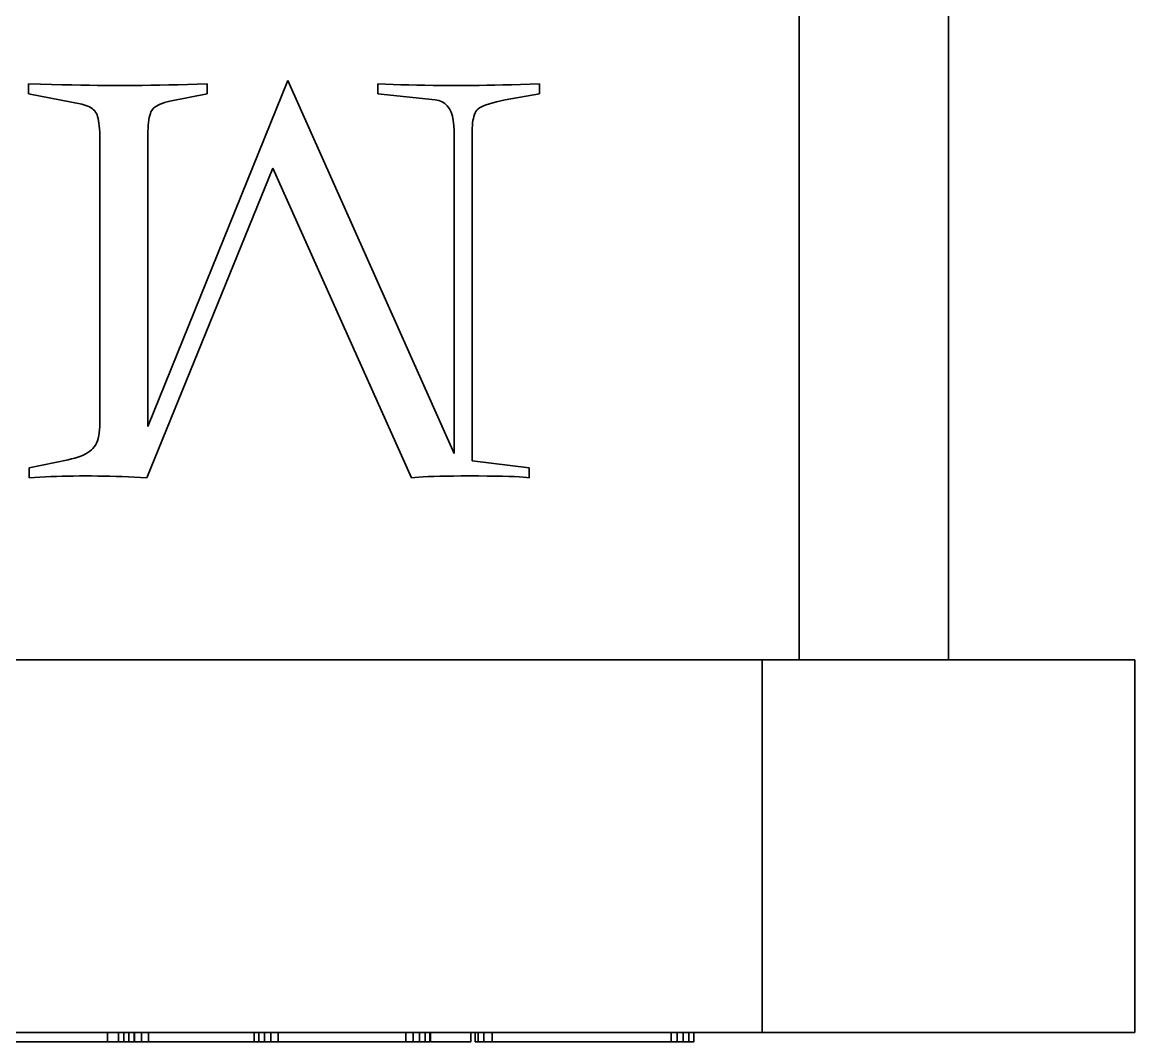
# Model space of a CAD drawing. Header units: millimetres. Extents: x -148 to 148, y -105 to 105.
# Drawn here: x -34.42 to -28.45, y 46.88 to 52.35 of the extents above; entities that cross this region are included whole.
import ezdxf

# ---------------------------------------------------------------- set-up
doc = ezdxf.new("R2010")
doc.units = ezdxf.units.MM
doc.layers.add('粗实线层', color=7, linetype='Continuous', lineweight=35)

msp = doc.modelspace()

# ---------------------------------------------------------------- linework, layer by layer
at = {"layer": '粗实线层', "color": 7, "lineweight": 35, "ltscale": 0.1925}
for p, q in [((-30.2462, 48.927), (-30.2462, 56.6271)), ((-29.4461, 48.927), (-29.4461, 56.6271))]:
    msp.add_line(p, q, dxfattribs=at)
at = {"layer": '粗实线层', "color": 7, "lineweight": 35, "ltscale": 0.001341}
for p, q in [((-34.3816, 51.9651), (-34.3816, 52.0187)), ((-33.4229, 52.0187), (-33.4229, 51.9651)), ((-32.5078, 51.9651), (-32.5078, 52.0187)), ((-31.6395, 52.0187), (-31.6395, 51.9651)), ((-34.3783, 49.9035), (-34.3783, 49.9572)), ((-31.6965, 49.9572), (-31.6965, 49.9035))]:
    msp.add_line(p, q, dxfattribs=at)
at = {"layer": '粗实线层', "color": 7, "lineweight": 35, "ltscale": 0.001569}
msp.add_line((-34.3816, 52.0187), (-34.3189, 52.0168), dxfattribs=at)
at = {"layer": '粗实线层', "color": 7, "lineweight": 35, "ltscale": 0.001486}
msp.add_line((-34.3189, 52.0168), (-34.2595, 52.0151), dxfattribs=at)
at = {"layer": '粗实线层', "color": 7, "lineweight": 35, "ltscale": 0.001404}
msp.add_line((-34.2595, 52.0151), (-34.2033, 52.0136), dxfattribs=at)
at = {"layer": '粗实线层', "color": 7, "lineweight": 35, "ltscale": 0.001322}
msp.add_line((-34.2033, 52.0136), (-34.1505, 52.0123), dxfattribs=at)
at = {"layer": '粗实线层', "color": 7, "lineweight": 35, "ltscale": 0.00124}
for p, q in [((-34.1505, 52.0123), (-34.1009, 52.0112)), ((-32.9972, 46.8771), (-32.9476, 46.8771))]:
    msp.add_line(p, q, dxfattribs=at)
at = {"layer": '粗实线层', "color": 7, "lineweight": 35, "ltscale": 0.001158}
msp.add_line((-34.1009, 52.0112), (-34.0546, 52.0103), dxfattribs=at)
at = {"layer": '粗实线层', "color": 7, "lineweight": 35, "ltscale": 0.001075}
msp.add_line((-34.0546, 52.0103), (-34.0116, 52.0096), dxfattribs=at)
at = {"layer": '粗实线层', "color": 7, "lineweight": 35, "ltscale": 0.000993236}
msp.add_line((-34.0116, 52.0096), (-33.9719, 52.0091), dxfattribs=at)
at = {"layer": '粗实线层', "color": 7, "lineweight": 35, "ltscale": 0.00091098}
msp.add_line((-33.9719, 52.0091), (-33.9354, 52.0088), dxfattribs=at)
at = {"layer": '粗实线层', "color": 7, "lineweight": 35, "ltscale": 0.000828747}
msp.add_line((-33.9354, 52.0088), (-33.9023, 52.0087), dxfattribs=at)
at = {"layer": '粗实线层', "color": 7, "lineweight": 35, "ltscale": 0.001055}
msp.add_line((-33.9023, 52.0087), (-33.8601, 52.0088), dxfattribs=at)
at = {"layer": '粗实线层', "color": 7, "lineweight": 35, "ltscale": 0.001087}
msp.add_line((-33.8601, 52.0088), (-33.8166, 52.0091), dxfattribs=at)
at = {"layer": '粗实线层', "color": 7, "lineweight": 35, "ltscale": 0.001119}
for p, q in [((-33.8166, 52.0091), (-33.7718, 52.0096)), ((-32.2114, 52.0096), (-32.1666, 52.0091))]:
    msp.add_line(p, q, dxfattribs=at)
at = {"layer": '粗实线层', "color": 7, "lineweight": 35, "ltscale": 0.001151}
msp.add_line((-33.7718, 52.0096), (-33.7258, 52.0103), dxfattribs=at)
at = {"layer": '粗实线层', "color": 7, "lineweight": 35, "ltscale": 0.050079}
msp.add_line((-33.7414, 50.1784), (-32.9905, 52.0355), dxfattribs=at)
at = {"layer": '粗实线层', "color": 7, "lineweight": 35, "ltscale": 0.001183}
msp.add_line((-33.7258, 52.0103), (-33.6785, 52.0112), dxfattribs=at)
at = {"layer": '粗实线层', "color": 7, "lineweight": 35, "ltscale": 0.001215}
msp.add_line((-33.6785, 52.0112), (-33.6299, 52.0123), dxfattribs=at)
at = {"layer": '粗实线层', "color": 7, "lineweight": 35, "ltscale": 0.001247}
msp.add_line((-33.6299, 52.0123), (-33.5801, 52.0136), dxfattribs=at)
at = {"layer": '粗实线层', "color": 7, "lineweight": 35, "ltscale": 0.001278}
msp.add_line((-33.5801, 52.0136), (-33.529, 52.0151), dxfattribs=at)
at = {"layer": '粗实线层', "color": 7, "lineweight": 35, "ltscale": 0.001311}
msp.add_line((-33.529, 52.0151), (-33.4766, 52.0168), dxfattribs=at)
at = {"layer": '粗实线层', "color": 7, "lineweight": 35, "ltscale": 0.001342}
msp.add_line((-33.4766, 52.0168), (-33.4229, 52.0187), dxfattribs=at)
at = {"layer": '粗实线层', "color": 7, "lineweight": 35, "ltscale": 0.054773}
msp.add_line((-32.9905, 52.0355), (-32.0988, 50.0342), dxfattribs=at)
at = {"layer": '粗实线层', "color": 7, "lineweight": 35, "ltscale": 0.001014}
msp.add_line((-32.5078, 52.0187), (-32.4672, 52.0168), dxfattribs=at)
at = {"layer": '粗实线层', "color": 7, "lineweight": 35, "ltscale": 0.001029}
msp.add_line((-32.4672, 52.0168), (-32.4261, 52.0151), dxfattribs=at)
at = {"layer": '粗实线层', "color": 7, "lineweight": 35, "ltscale": 0.001044}
msp.add_line((-32.4261, 52.0151), (-32.3844, 52.0136), dxfattribs=at)
at = {"layer": '粗实线层', "color": 7, "lineweight": 35, "ltscale": 0.001059}
msp.add_line((-32.3844, 52.0136), (-32.342, 52.0123), dxfattribs=at)
at = {"layer": '粗实线层', "color": 7, "lineweight": 35, "ltscale": 0.001074}
msp.add_line((-32.342, 52.0123), (-32.2991, 52.0112), dxfattribs=at)
at = {"layer": '粗实线层', "color": 7, "lineweight": 35, "ltscale": 0.001089}
msp.add_line((-32.2991, 52.0112), (-32.2555, 52.0103), dxfattribs=at)
at = {"layer": '粗实线层', "color": 7, "lineweight": 35, "ltscale": 0.001104}
msp.add_line((-32.2555, 52.0103), (-32.2114, 52.0096), dxfattribs=at)
at = {"layer": '粗实线层', "color": 7, "lineweight": 35, "ltscale": 0.001134}
msp.add_line((-32.1666, 52.0091), (-32.1213, 52.0088), dxfattribs=at)
at = {"layer": '粗实线层', "color": 7, "lineweight": 35, "ltscale": 0.001149}
msp.add_line((-32.1213, 52.0088), (-32.0753, 52.0087), dxfattribs=at)
at = {"layer": '粗实线层', "color": 7, "lineweight": 35, "ltscale": 0.000878338}
msp.add_line((-32.0753, 52.0087), (-32.0402, 52.0088), dxfattribs=at)
at = {"layer": '粗实线层', "color": 7, "lineweight": 35, "ltscale": 0.000925285}
msp.add_line((-32.0402, 52.0088), (-32.0032, 52.0091), dxfattribs=at)
at = {"layer": '粗实线层', "color": 7, "lineweight": 35, "ltscale": 0.000972066}
msp.add_line((-32.0032, 52.0091), (-31.9643, 52.0096), dxfattribs=at)
at = {"layer": '粗实线层', "color": 7, "lineweight": 35, "ltscale": 0.001019}
msp.add_line((-31.9643, 52.0096), (-31.9235, 52.0103), dxfattribs=at)
at = {"layer": '粗实线层', "color": 7, "lineweight": 35, "ltscale": 0.001066}
msp.add_line((-31.9235, 52.0103), (-31.8809, 52.0112), dxfattribs=at)
at = {"layer": '粗实线层', "color": 7, "lineweight": 35, "ltscale": 0.001113}
msp.add_line((-31.8809, 52.0112), (-31.8364, 52.0123), dxfattribs=at)
at = {"layer": '粗实线层', "color": 7, "lineweight": 35, "ltscale": 0.00116}
msp.add_line((-31.8364, 52.0123), (-31.79, 52.0136), dxfattribs=at)
at = {"layer": '粗实线层', "color": 7, "lineweight": 35, "ltscale": 0.001207}
msp.add_line((-31.79, 52.0136), (-31.7417, 52.0151), dxfattribs=at)
at = {"layer": '粗实线层', "color": 7, "lineweight": 35, "ltscale": 0.001254}
msp.add_line((-31.7417, 52.0151), (-31.6916, 52.0168), dxfattribs=at)
at = {"layer": '粗实线层', "color": 7, "lineweight": 35, "ltscale": 0.001302}
msp.add_line((-31.6916, 52.0168), (-31.6395, 52.0187), dxfattribs=at)
at = {"layer": '粗实线层', "color": 7, "lineweight": 35, "ltscale": 0.007264}
msp.add_line((-34.0967, 51.9081), (-34.3816, 51.9651), dxfattribs=at)
at = {"layer": '粗实线层', "color": 7, "lineweight": 35, "ltscale": 0.005128}
msp.add_line((-33.4229, 51.9651), (-33.624, 51.9249), dxfattribs=at)
at = {"layer": '粗实线层', "color": 7, "lineweight": 35, "ltscale": 0.007755}
msp.add_line((-32.1994, 51.9316), (-32.5078, 51.9651), dxfattribs=at)
at = {"layer": '粗实线层', "color": 7, "lineweight": 35, "ltscale": 0.004685}
msp.add_line((-31.6395, 51.9651), (-31.8239, 51.9316), dxfattribs=at)
at = {"layer": '粗实线层', "color": 7, "lineweight": 35, "ltscale": 0.000300135}
msp.add_line((-34.085, 51.9052), (-34.0967, 51.9081), dxfattribs=at)
at = {"layer": '粗实线层', "color": 7, "lineweight": 35, "ltscale": 0.000282832}
msp.add_line((-34.0742, 51.9019), (-34.085, 51.9052), dxfattribs=at)
at = {"layer": '粗实线层', "color": 7, "lineweight": 35, "ltscale": 0.000266503}
msp.add_line((-34.0643, 51.8981), (-34.0742, 51.9019), dxfattribs=at)
at = {"layer": '粗实线层', "color": 7, "lineweight": 35, "ltscale": 0.000251337}
msp.add_line((-34.0551, 51.8939), (-34.0643, 51.8981), dxfattribs=at)
at = {"layer": '粗实线层', "color": 7, "lineweight": 35, "ltscale": 0.000237817}
msp.add_line((-34.0468, 51.8893), (-34.0551, 51.8939), dxfattribs=at)
at = {"layer": '粗实线层', "color": 7, "lineweight": 35, "ltscale": 0.000225419}
msp.add_line((-34.0394, 51.8842), (-34.0468, 51.8893), dxfattribs=at)
at = {"layer": '粗实线层', "color": 7, "lineweight": 35, "ltscale": 0.000215589}
msp.add_line((-34.0328, 51.8787), (-34.0394, 51.8842), dxfattribs=at)
at = {"layer": '粗实线层', "color": 7, "lineweight": 35, "ltscale": 0.000207451}
msp.add_line((-34.027, 51.8727), (-34.0328, 51.8787), dxfattribs=at)
at = {"layer": '粗实线层', "color": 7, "lineweight": 35, "ltscale": 0.000199758}
msp.add_line((-33.7167, 51.8811), (-33.7212, 51.8746), dxfattribs=at)
at = {"layer": '粗实线层', "color": 7, "lineweight": 35, "ltscale": 0.000210962}
msp.add_line((-33.7109, 51.8873), (-33.7167, 51.8811), dxfattribs=at)
at = {"layer": '粗实线层', "color": 7, "lineweight": 35, "ltscale": 0.00022579}
msp.add_line((-33.7041, 51.8932), (-33.7109, 51.8873), dxfattribs=at)
at = {"layer": '粗实线层', "color": 7, "lineweight": 35, "ltscale": 0.000243531}
msp.add_line((-33.696, 51.8987), (-33.7041, 51.8932), dxfattribs=at)
at = {"layer": '粗实线层', "color": 7, "lineweight": 35, "ltscale": 0.000263004}
msp.add_line((-33.6869, 51.9039), (-33.696, 51.8987), dxfattribs=at)
at = {"layer": '粗实线层', "color": 7, "lineweight": 35, "ltscale": 0.000284545}
msp.add_line((-33.6766, 51.9088), (-33.6869, 51.9039), dxfattribs=at)
at = {"layer": '粗实线层', "color": 7, "lineweight": 35, "ltscale": 0.000307294}
msp.add_line((-33.6652, 51.9133), (-33.6766, 51.9088), dxfattribs=at)
at = {"layer": '粗实线层', "color": 7, "lineweight": 35, "ltscale": 0.000331314}
msp.add_line((-33.6526, 51.9175), (-33.6652, 51.9133), dxfattribs=at)
at = {"layer": '粗实线层', "color": 7, "lineweight": 35, "ltscale": 0.000356079}
msp.add_line((-33.6389, 51.9214), (-33.6526, 51.9175), dxfattribs=at)
at = {"layer": '粗实线层', "color": 7, "lineweight": 35, "ltscale": 0.000381672}
msp.add_line((-33.624, 51.9249), (-33.6389, 51.9214), dxfattribs=at)
at = {"layer": '粗实线层', "color": 7, "lineweight": 35, "ltscale": 0.000485677}
msp.add_line((-32.1802, 51.9281), (-32.1994, 51.9316), dxfattribs=at)
at = {"layer": '粗实线层', "color": 7, "lineweight": 35, "ltscale": 0.000456567}
msp.add_line((-32.1632, 51.9217), (-32.1802, 51.9281), dxfattribs=at)
at = {"layer": '粗实线层', "color": 7, "lineweight": 35, "ltscale": 0.000444106}
msp.add_line((-32.1481, 51.9123), (-32.1632, 51.9217), dxfattribs=at)
at = {"layer": '粗实线层', "color": 7, "lineweight": 35, "ltscale": 0.000449442}
msp.add_line((-32.135, 51.8999), (-32.1481, 51.9123), dxfattribs=at)
at = {"layer": '粗实线层', "color": 7, "lineweight": 35, "ltscale": 0.000471795}
msp.add_line((-32.1239, 51.8847), (-32.135, 51.8999), dxfattribs=at)
at = {"layer": '粗实线层', "color": 7, "lineweight": 35, "ltscale": 0.000508897}
msp.add_line((-32.1149, 51.8664), (-32.1239, 51.8847), dxfattribs=at)
at = {"layer": '粗实线层', "color": 7, "lineweight": 35, "ltscale": 0.000218125}
msp.add_line((-31.9704, 51.8826), (-31.9764, 51.8763), dxfattribs=at)
at = {"layer": '粗实线层', "color": 7, "lineweight": 35, "ltscale": 0.000253679}
msp.add_line((-31.9623, 51.8887), (-31.9704, 51.8826), dxfattribs=at)
at = {"layer": '粗实线层', "color": 7, "lineweight": 35, "ltscale": 0.00029392}
msp.add_line((-31.9522, 51.8946), (-31.9623, 51.8887), dxfattribs=at)
at = {"layer": '粗实线层', "color": 7, "lineweight": 35, "ltscale": 0.000337173}
msp.add_line((-31.94, 51.9004), (-31.9522, 51.8946), dxfattribs=at)
at = {"layer": '粗实线层', "color": 7, "lineweight": 35, "ltscale": 0.000382418}
msp.add_line((-31.9257, 51.906), (-31.94, 51.9004), dxfattribs=at)
at = {"layer": '粗实线层', "color": 7, "lineweight": 35, "ltscale": 0.000429026}
msp.add_line((-31.9095, 51.9115), (-31.9257, 51.906), dxfattribs=at)
at = {"layer": '粗实线层', "color": 7, "lineweight": 35, "ltscale": 0.000476595}
msp.add_line((-31.8911, 51.9168), (-31.9095, 51.9115), dxfattribs=at)
at = {"layer": '粗实线层', "color": 7, "lineweight": 35, "ltscale": 0.000525051}
msp.add_line((-31.8708, 51.9219), (-31.8911, 51.9168), dxfattribs=at)
at = {"layer": '粗实线层', "color": 7, "lineweight": 35, "ltscale": 0.000573661}
msp.add_line((-31.8484, 51.9268), (-31.8708, 51.9219), dxfattribs=at)
at = {"layer": '粗实线层', "color": 7, "lineweight": 35, "ltscale": 0.000622857}
msp.add_line((-31.8239, 51.9316), (-31.8484, 51.9268), dxfattribs=at)
at = {"layer": '粗实线层', "color": 7, "lineweight": 35, "ltscale": 0.000201747}
msp.add_line((-34.022, 51.8663), (-34.027, 51.8727), dxfattribs=at)
at = {"layer": '粗实线层', "color": 7, "lineweight": 35, "ltscale": 0.000199111}
msp.add_line((-34.0179, 51.8595), (-34.022, 51.8663), dxfattribs=at)
at = {"layer": '粗实线层', "color": 7, "lineweight": 35, "ltscale": 0.000212123}
msp.add_line((-34.0144, 51.8518), (-34.0179, 51.8595), dxfattribs=at)
at = {"layer": '粗实线层', "color": 7, "lineweight": 35, "ltscale": 0.000240672}
msp.add_line((-34.0113, 51.8427), (-34.0144, 51.8518), dxfattribs=at)
at = {"layer": '粗实线层', "color": 7, "lineweight": 35, "ltscale": 0.000271013}
msp.add_line((-34.0085, 51.8322), (-34.0113, 51.8427), dxfattribs=at)
at = {"layer": '粗实线层', "color": 7, "lineweight": 35, "ltscale": 0.000302018}
msp.add_line((-34.0061, 51.8204), (-34.0085, 51.8322), dxfattribs=at)
at = {"layer": '粗实线层', "color": 7, "lineweight": 35, "ltscale": 0.000334603}
msp.add_line((-34.0041, 51.8071), (-34.0061, 51.8204), dxfattribs=at)
at = {"layer": '粗实线层', "color": 7, "lineweight": 35, "ltscale": 0.000345719}
msp.add_line((-33.7363, 51.8252), (-33.7381, 51.8114), dxfattribs=at)
at = {"layer": '粗实线层', "color": 7, "lineweight": 35, "ltscale": 0.00031578}
msp.add_line((-33.7341, 51.8376), (-33.7363, 51.8252), dxfattribs=at)
at = {"layer": '粗实线层', "color": 7, "lineweight": 35, "ltscale": 0.000286612}
msp.add_line((-33.7315, 51.8488), (-33.7341, 51.8376), dxfattribs=at)
at = {"layer": '粗实线层', "color": 7, "lineweight": 35, "ltscale": 0.000258419}
msp.add_line((-33.7285, 51.8586), (-33.7315, 51.8488), dxfattribs=at)
at = {"layer": '粗实线层', "color": 7, "lineweight": 35, "ltscale": 0.000231744}
msp.add_line((-33.7251, 51.8673), (-33.7285, 51.8586), dxfattribs=at)
at = {"layer": '粗实线层', "color": 7, "lineweight": 35, "ltscale": 0.000207048}
msp.add_line((-33.7212, 51.8746), (-33.7251, 51.8673), dxfattribs=at)
at = {"layer": '粗实线层', "color": 7, "lineweight": 35, "ltscale": 0.00055798}
msp.add_line((-32.1078, 51.8452), (-32.1149, 51.8664), dxfattribs=at)
at = {"layer": '粗实线层', "color": 7, "lineweight": 35, "ltscale": 0.000616436}
msp.add_line((-32.1028, 51.8211), (-32.1078, 51.8452), dxfattribs=at)
at = {"layer": '粗实线层', "color": 7, "lineweight": 35, "ltscale": 0.000681287}
msp.add_line((-32.0998, 51.794), (-32.1028, 51.8211), dxfattribs=at)
at = {"layer": '粗实线层', "color": 7, "lineweight": 35, "ltscale": 0.000320238}
msp.add_line((-31.9976, 51.8206), (-31.9993, 51.8079), dxfattribs=at)
at = {"layer": '粗实线层', "color": 7, "lineweight": 35, "ltscale": 0.000298359}
msp.add_line((-31.9953, 51.8323), (-31.9976, 51.8206), dxfattribs=at)
at = {"layer": '粗实线层', "color": 7, "lineweight": 35, "ltscale": 0.000277336}
msp.add_line((-31.9925, 51.843), (-31.9953, 51.8323), dxfattribs=at)
at = {"layer": '粗实线层', "color": 7, "lineweight": 35, "ltscale": 0.000257608}
msp.add_line((-31.9893, 51.8528), (-31.9925, 51.843), dxfattribs=at)
at = {"layer": '粗实线层', "color": 7, "lineweight": 35, "ltscale": 0.000239252}
msp.add_line((-31.9855, 51.8616), (-31.9893, 51.8528), dxfattribs=at)
at = {"layer": '粗实线层', "color": 7, "lineweight": 35, "ltscale": 0.000222946}
msp.add_line((-31.9812, 51.8694), (-31.9855, 51.8616), dxfattribs=at)
at = {"layer": '粗实线层', "color": 7, "lineweight": 35, "ltscale": 0.000208899}
msp.add_line((-31.9764, 51.8763), (-31.9812, 51.8694), dxfattribs=at)
at = {"layer": '粗实线层', "color": 7, "lineweight": 35, "ltscale": 0.000367405}
msp.add_line((-34.0024, 51.7925), (-34.0041, 51.8071), dxfattribs=at)
at = {"layer": '粗实线层', "color": 7, "lineweight": 35, "ltscale": 0.000400523}
msp.add_line((-34.0011, 51.7766), (-34.0024, 51.7925), dxfattribs=at)
at = {"layer": '粗实线层', "color": 7, "lineweight": 35, "ltscale": 0.000434335}
msp.add_line((-34.0002, 51.7592), (-34.0011, 51.7766), dxfattribs=at)
at = {"layer": '粗实线层', "color": 7, "lineweight": 35, "ltscale": 0.00046808}
msp.add_line((-33.9997, 51.7405), (-34.0002, 51.7592), dxfattribs=at)
at = {"layer": '粗实线层', "color": 7, "lineweight": 35, "ltscale": 0.00047019}
msp.add_line((-33.7412, 51.7627), (-33.7414, 51.7439), dxfattribs=at)
at = {"layer": '粗实线层', "color": 7, "lineweight": 35, "ltscale": 0.000438561}
msp.add_line((-33.7406, 51.7802), (-33.7412, 51.7627), dxfattribs=at)
at = {"layer": '粗实线层', "color": 7, "lineweight": 35, "ltscale": 0.000407247}
msp.add_line((-33.7396, 51.7965), (-33.7406, 51.7802), dxfattribs=at)
at = {"layer": '粗实线层', "color": 7, "lineweight": 35, "ltscale": 0.000376244}
msp.add_line((-33.7381, 51.8114), (-33.7396, 51.7965), dxfattribs=at)
at = {"layer": '粗实线层', "color": 7, "lineweight": 35, "ltscale": 0.000751345}
msp.add_line((-32.0988, 51.764), (-32.0998, 51.794), dxfattribs=at)
at = {"layer": '粗实线层', "color": 7, "lineweight": 35, "ltscale": 0.043243}
msp.add_line((-32.0988, 50.0342), (-32.0988, 51.764), dxfattribs=at)
at = {"layer": '粗实线层', "color": 7, "lineweight": 35, "ltscale": 0.000390107}
msp.add_line((-32.0013, 51.7796), (-32.0016, 51.764), dxfattribs=at)
at = {"layer": '粗实线层', "color": 7, "lineweight": 35, "ltscale": 0.044249}
msp.add_line((-32.0016, 51.764), (-32.0016, 49.994), dxfattribs=at)
at = {"layer": '粗实线层', "color": 7, "lineweight": 35, "ltscale": 0.000366307}
msp.add_line((-32.0006, 51.7942), (-32.0013, 51.7796), dxfattribs=at)
at = {"layer": '粗实线层', "color": 7, "lineweight": 35, "ltscale": 0.000343053}
msp.add_line((-31.9993, 51.8079), (-32.0006, 51.7942), dxfattribs=at)
at = {"layer": '粗实线层', "color": 7, "lineweight": 35, "ltscale": 0.000502416}
msp.add_line((-33.9995, 51.7204), (-33.9997, 51.7405), dxfattribs=at)
at = {"layer": '粗实线层', "color": 7, "lineweight": 35, "ltscale": 0.038047}
msp.add_line((-33.9995, 50.1985), (-33.9995, 51.7204), dxfattribs=at)
at = {"layer": '粗实线层', "color": 7, "lineweight": 35, "ltscale": 0.039137}
msp.add_line((-33.7414, 51.7439), (-33.7414, 50.1784), dxfattribs=at)
at = {"layer": '粗实线层', "color": 7, "lineweight": 35, "ltscale": 0.044882}
msp.add_line((-33.0709, 51.5662), (-33.7481, 49.9035), dxfattribs=at)
at = {"layer": '粗实线层', "color": 7, "lineweight": 35, "ltscale": 0.045541}
msp.add_line((-32.3267, 49.9035), (-33.0709, 51.5662), dxfattribs=at)
at = {"layer": '粗实线层', "color": 7, "lineweight": 35, "ltscale": 0.000417408}
msp.add_line((-34.0028, 50.1453), (-34.001, 50.1619), dxfattribs=at)
at = {"layer": '粗实线层', "color": 7, "lineweight": 35, "ltscale": 0.00044413}
msp.add_line((-34.001, 50.1619), (-33.9999, 50.1796), dxfattribs=at)
at = {"layer": '粗实线层', "color": 7, "lineweight": 35, "ltscale": 0.000471967}
msp.add_line((-33.9999, 50.1796), (-33.9995, 50.1985), dxfattribs=at)
at = {"layer": '粗实线层', "color": 7, "lineweight": 35, "ltscale": 0.000305462}
msp.add_line((-34.0231, 50.0794), (-34.0176, 50.0903), dxfattribs=at)
at = {"layer": '粗实线层', "color": 7, "lineweight": 35, "ltscale": 0.000323762}
msp.add_line((-34.0176, 50.0903), (-34.0128, 50.1024), dxfattribs=at)
at = {"layer": '粗实线层', "color": 7, "lineweight": 35, "ltscale": 0.000344618}
msp.add_line((-34.0128, 50.1024), (-34.0087, 50.1155), dxfattribs=at)
at = {"layer": '粗实线层', "color": 7, "lineweight": 35, "ltscale": 0.000367355}
msp.add_line((-34.0087, 50.1155), (-34.0054, 50.1299), dxfattribs=at)
at = {"layer": '粗实线层', "color": 7, "lineweight": 35, "ltscale": 0.00039177}
msp.add_line((-34.0054, 50.1299), (-34.0028, 50.1453), dxfattribs=at)
at = {"layer": '粗实线层', "color": 7, "lineweight": 35, "ltscale": 0.000355973}
msp.add_line((-34.0883, 50.0259), (-34.0755, 50.0321), dxfattribs=at)
at = {"layer": '粗实线层', "color": 7, "lineweight": 35, "ltscale": 0.000334047}
msp.add_line((-34.0755, 50.0321), (-34.0639, 50.0387), dxfattribs=at)
at = {"layer": '粗实线层', "color": 7, "lineweight": 35, "ltscale": 0.000313814}
msp.add_line((-34.0639, 50.0387), (-34.0535, 50.0458), dxfattribs=at)
at = {"layer": '粗实线层', "color": 7, "lineweight": 35, "ltscale": 0.0002955}
msp.add_line((-34.0535, 50.0458), (-34.0443, 50.0532), dxfattribs=at)
at = {"layer": '粗实线层', "color": 7, "lineweight": 35, "ltscale": 0.000279864}
msp.add_line((-34.0443, 50.0532), (-34.0364, 50.0611), dxfattribs=at)
at = {"layer": '粗实线层', "color": 7, "lineweight": 35, "ltscale": 0.000277394}
msp.add_line((-34.0364, 50.0611), (-34.0294, 50.0697), dxfattribs=at)
at = {"layer": '粗实线层', "color": 7, "lineweight": 35, "ltscale": 0.000289988}
msp.add_line((-34.0294, 50.0697), (-34.0231, 50.0794), dxfattribs=at)
at = {"layer": '粗实线层', "color": 7, "lineweight": 35, "ltscale": 0.005309}
msp.add_line((-34.3783, 49.9572), (-34.1704, 50.0007), dxfattribs=at)
at = {"layer": '粗实线层', "color": 7, "lineweight": 35, "ltscale": 0.000482592}
msp.add_line((-34.1704, 50.0007), (-34.1516, 50.005), dxfattribs=at)
at = {"layer": '粗实线层', "color": 7, "lineweight": 35, "ltscale": 0.000455691}
msp.add_line((-34.1516, 50.005), (-34.134, 50.0096), dxfattribs=at)
at = {"layer": '粗实线层', "color": 7, "lineweight": 35, "ltscale": 0.000429458}
msp.add_line((-34.134, 50.0096), (-34.1175, 50.0146), dxfattribs=at)
at = {"layer": '粗实线层', "color": 7, "lineweight": 35, "ltscale": 0.000404023}
msp.add_line((-34.1175, 50.0146), (-34.1023, 50.02), dxfattribs=at)
at = {"layer": '粗实线层', "color": 7, "lineweight": 35, "ltscale": 0.000379548}
msp.add_line((-34.1023, 50.02), (-34.0883, 50.0259), dxfattribs=at)
at = {"layer": '粗实线层', "color": 7, "lineweight": 35, "ltscale": 0.007682}
msp.add_line((-32.0016, 49.994), (-31.6965, 49.9572), dxfattribs=at)
at = {"layer": '粗实线层', "color": 7, "lineweight": 35, "ltscale": 0.000730147}
msp.add_line((-34.292, 49.9086), (-34.3212, 49.9071), dxfattribs=at)
at = {"layer": '粗实线层', "color": 7, "lineweight": 35, "ltscale": 0.000739825}
msp.add_line((-34.2624, 49.91), (-34.292, 49.9086), dxfattribs=at)
at = {"layer": '粗实线层', "color": 7, "lineweight": 35, "ltscale": 0.000749724}
msp.add_line((-34.2325, 49.9111), (-34.2624, 49.91), dxfattribs=at)
at = {"layer": '粗实线层', "color": 7, "lineweight": 35, "ltscale": 0.000759649}
msp.add_line((-34.2021, 49.912), (-34.2325, 49.9111), dxfattribs=at)
at = {"layer": '粗实线层', "color": 7, "lineweight": 35, "ltscale": 0.000769624}
msp.add_line((-34.1713, 49.9127), (-34.2021, 49.912), dxfattribs=at)
at = {"layer": '粗实线层', "color": 7, "lineweight": 35, "ltscale": 0.000779444}
msp.add_line((-34.1401, 49.9132), (-34.1713, 49.9127), dxfattribs=at)
at = {"layer": '粗实线层', "color": 7, "lineweight": 35, "ltscale": 0.000789488}
msp.add_line((-34.1086, 49.9135), (-34.1401, 49.9132), dxfattribs=at)
at = {"layer": '粗实线层', "color": 7, "lineweight": 35, "ltscale": 0.000799564}
msp.add_line((-34.0766, 49.9136), (-34.1086, 49.9135), dxfattribs=at)
at = {"layer": '粗实线层', "color": 7, "lineweight": 35, "ltscale": 0.000821308}
msp.add_line((-34.0437, 49.9135), (-34.0766, 49.9136), dxfattribs=at)
at = {"layer": '粗实线层', "color": 7, "lineweight": 35, "ltscale": 0.00082134}
msp.add_line((-34.0109, 49.9132), (-34.0437, 49.9135), dxfattribs=at)
at = {"layer": '粗实线层', "color": 7, "lineweight": 35, "ltscale": 0.00082121}
msp.add_line((-33.978, 49.9127), (-34.0109, 49.9132), dxfattribs=at)
at = {"layer": '粗实线层', "color": 7, "lineweight": 35, "ltscale": 0.000821492}
msp.add_line((-33.9452, 49.912), (-33.978, 49.9127), dxfattribs=at)
at = {"layer": '粗实线层', "color": 7, "lineweight": 35, "ltscale": 0.000821613}
msp.add_line((-33.9123, 49.9111), (-33.9452, 49.912), dxfattribs=at)
at = {"layer": '粗实线层', "color": 7, "lineweight": 35, "ltscale": 0.000821586}
msp.add_line((-33.8795, 49.91), (-33.9123, 49.9111), dxfattribs=at)
at = {"layer": '粗实线层', "color": 7, "lineweight": 35, "ltscale": 0.000821959}
msp.add_line((-33.8466, 49.9086), (-33.8795, 49.91), dxfattribs=at)
at = {"layer": '粗实线层', "color": 7, "lineweight": 35, "ltscale": 0.000822163}
msp.add_line((-33.8138, 49.9071), (-33.8466, 49.9086), dxfattribs=at)
at = {"layer": '粗实线层', "color": 7, "lineweight": 35, "ltscale": 0.000596087}
msp.add_line((-32.2638, 49.9086), (-32.2876, 49.9071), dxfattribs=at)
at = {"layer": '粗实线层', "color": 7, "lineweight": 35, "ltscale": 0.000666282}
msp.add_line((-32.2372, 49.91), (-32.2638, 49.9086), dxfattribs=at)
at = {"layer": '粗实线层', "color": 7, "lineweight": 35, "ltscale": 0.000736382}
msp.add_line((-32.2077, 49.9111), (-32.2372, 49.91), dxfattribs=at)
at = {"layer": '粗实线层', "color": 7, "lineweight": 35, "ltscale": 0.00080636}
msp.add_line((-32.1755, 49.912), (-32.2077, 49.9111), dxfattribs=at)
at = {"layer": '粗实线层', "color": 7, "lineweight": 35, "ltscale": 0.000876793}
msp.add_line((-32.1404, 49.9127), (-32.1755, 49.912), dxfattribs=at)
at = {"layer": '粗实线层', "color": 7, "lineweight": 35, "ltscale": 0.000947082}
msp.add_line((-32.1026, 49.9132), (-32.1404, 49.9127), dxfattribs=at)
at = {"layer": '粗实线层', "color": 7, "lineweight": 35, "ltscale": 0.001017}
msp.add_line((-32.0619, 49.9135), (-32.1026, 49.9132), dxfattribs=at)
at = {"layer": '粗实线层', "color": 7, "lineweight": 35, "ltscale": 0.001088}
msp.add_line((-32.0183, 49.9136), (-32.0619, 49.9135), dxfattribs=at)
at = {"layer": '粗实线层', "color": 7, "lineweight": 35, "ltscale": 0.001272}
msp.add_line((-31.9675, 49.9135), (-32.0183, 49.9136), dxfattribs=at)
at = {"layer": '粗实线层', "color": 7, "lineweight": 35, "ltscale": 0.001168}
msp.add_line((-31.9207, 49.9132), (-31.9675, 49.9135), dxfattribs=at)
at = {"layer": '粗实线层', "color": 7, "lineweight": 35, "ltscale": 0.001064}
msp.add_line((-31.8782, 49.9127), (-31.9207, 49.9132), dxfattribs=at)
at = {"layer": '粗实线层', "color": 7, "lineweight": 35, "ltscale": 0.00096051}
msp.add_line((-31.8397, 49.912), (-31.8782, 49.9127), dxfattribs=at)
at = {"layer": '粗实线层', "color": 7, "lineweight": 35, "ltscale": 0.000856886}
msp.add_line((-31.8055, 49.9111), (-31.8397, 49.912), dxfattribs=at)
at = {"layer": '粗实线层', "color": 7, "lineweight": 35, "ltscale": 0.000752964}
msp.add_line((-31.7754, 49.91), (-31.8055, 49.9111), dxfattribs=at)
at = {"layer": '粗实线层', "color": 7, "lineweight": 35, "ltscale": 0.000649518}
msp.add_line((-31.7494, 49.9086), (-31.7754, 49.91), dxfattribs=at)
at = {"layer": '粗实线层', "color": 7, "lineweight": 35, "ltscale": 0.000546033}
msp.add_line((-31.7276, 49.9071), (-31.7494, 49.9086), dxfattribs=at)
at = {"layer": '粗实线层', "color": 7, "lineweight": 35, "ltscale": 0.000710373}
msp.add_line((-34.3499, 49.9054), (-34.3783, 49.9035), dxfattribs=at)
at = {"layer": '粗实线层', "color": 7, "lineweight": 35, "ltscale": 0.000720339}
msp.add_line((-34.3212, 49.9071), (-34.3499, 49.9054), dxfattribs=at)
at = {"layer": '粗实线层', "color": 7, "lineweight": 35, "ltscale": 0.000822415}
msp.add_line((-33.7809, 49.9054), (-33.8138, 49.9071), dxfattribs=at)
at = {"layer": '粗实线层', "color": 7, "lineweight": 35, "ltscale": 0.000822687}
msp.add_line((-33.7481, 49.9035), (-33.7809, 49.9054), dxfattribs=at)
at = {"layer": '粗实线层', "color": 7, "lineweight": 35, "ltscale": 0.000456826}
msp.add_line((-32.3086, 49.9054), (-32.3267, 49.9035), dxfattribs=at)
at = {"layer": '粗实线层', "color": 7, "lineweight": 35, "ltscale": 0.000526448}
msp.add_line((-32.2876, 49.9071), (-32.3086, 49.9054), dxfattribs=at)
at = {"layer": '粗实线层', "color": 7, "lineweight": 35, "ltscale": 0.000442854}
msp.add_line((-31.71, 49.9054), (-31.7276, 49.9071), dxfattribs=at)
at = {"layer": '粗实线层', "color": 7, "lineweight": 35, "ltscale": 0.000340385}
msp.add_line((-31.6965, 49.9035), (-31.71, 49.9054), dxfattribs=at)
at = {"layer": '粗实线层', "color": 7, "lineweight": 35, "ltscale": 0.375}
for p, q in [((-30.4461, 48.927), (-45.4461, 48.927)), ((-30.4461, 46.927), (-45.4461, 46.927))]:
    msp.add_line(p, q, dxfattribs=at)
at = {"layer": '粗实线层', "color": 7, "lineweight": 35, "ltscale": 0.05}
for p, q in [((-30.4461, 46.927), (-30.4461, 48.927)), ((-28.4461, 48.927), (-30.4461, 48.927)), ((-28.4461, 46.927), (-28.4461, 48.927)), ((-28.4461, 46.927), (-30.4461, 46.927))]:
    msp.add_line(p, q, dxfattribs=at)
at = {"layer": '粗实线层', "color": 7, "lineweight": 35, "ltscale": 0.00125}
for p, q in [((-33.9578, 46.927), (-33.9578, 46.8771)), ((-33.8994, 46.927), (-33.8994, 46.8771)), ((-33.871, 46.927), (-33.871, 46.8771)), ((-33.8432, 46.927), (-33.8432, 46.8771)), ((-33.8159, 46.927), (-33.8159, 46.8771)), ((-33.8139, 46.927), (-33.8139, 46.8771)), ((-33.7764, 46.927), (-33.7764, 46.8771)), ((-33.7387, 46.927), (-33.7387, 46.8771)), ((-33.171, 46.927), (-33.171, 46.8771)), ((-33.1461, 46.927), (-33.1461, 46.8771)), ((-33.1163, 46.927), (-33.1163, 46.8771)), ((-33.0815, 46.927), (-33.0815, 46.8771)), ((-33.0418, 46.927), (-33.0418, 46.8771)), ((-32.3579, 46.927), (-32.3579, 46.8771)), ((-32.3181, 46.927), (-32.3181, 46.8771)), ((-32.2834, 46.927), (-32.2834, 46.8771)), ((-32.2536, 46.927), (-32.2536, 46.8771)), ((-32.2287, 46.927), (-32.2287, 46.8771)), ((-32.2248, 46.927), (-32.2248, 46.8771)), ((-32.0086, 46.927), (-32.0086, 46.8771)), ((-31.9854, 46.927), (-31.9854, 46.8771)), ((-31.9697, 46.927), (-31.9697, 46.8771)), ((-31.9394, 46.927), (-31.9394, 46.8771)), ((-31.8946, 46.927), (-31.8946, 46.8771)), ((-30.9344, 46.927), (-30.9344, 46.8771)), ((-30.9009, 46.927), (-30.9009, 46.8771)), ((-30.8692, 46.927), (-30.8692, 46.8771)), ((-30.8394, 46.927), (-30.8394, 46.8771)), ((-30.8115, 46.927), (-30.8115, 46.8771))]:
    msp.add_line(p, q, dxfattribs=at)
at = {"layer": '粗实线层', "color": 7, "lineweight": 35, "ltscale": 0.002505}
msp.add_line((-34.4502, 46.8771), (-34.35, 46.8771), dxfattribs=at)
at = {"layer": '粗实线层', "color": 7, "lineweight": 35, "ltscale": 0.002808}
msp.add_line((-34.35, 46.8771), (-34.2377, 46.8771), dxfattribs=at)
at = {"layer": '粗实线层', "color": 7, "lineweight": 35, "ltscale": 0.003111}
msp.add_line((-34.2377, 46.8771), (-34.1132, 46.8771), dxfattribs=at)
at = {"layer": '粗实线层', "color": 7, "lineweight": 35, "ltscale": 0.000804329}
msp.add_line((-34.1132, 46.8771), (-34.0811, 46.8771), dxfattribs=at)
at = {"layer": '粗实线层', "color": 7, "lineweight": 35, "ltscale": 0.000790787}
msp.add_line((-34.0811, 46.8771), (-34.0494, 46.8771), dxfattribs=at)
at = {"layer": '粗实线层', "color": 7, "lineweight": 35, "ltscale": 0.000777054}
msp.add_line((-34.0494, 46.8771), (-34.0184, 46.8771), dxfattribs=at)
at = {"layer": '粗实线层', "color": 7, "lineweight": 35, "ltscale": 0.000763512}
msp.add_line((-34.0184, 46.8771), (-33.9878, 46.8771), dxfattribs=at)
at = {"layer": '粗实线层', "color": 7, "lineweight": 35, "ltscale": 0.000750351}
msp.add_line((-33.9878, 46.8771), (-33.9578, 46.8771), dxfattribs=at)
at = {"layer": '粗实线层', "color": 7, "lineweight": 35, "ltscale": 0.000736427}
msp.add_line((-33.9578, 46.8771), (-33.9283, 46.8771), dxfattribs=at)
at = {"layer": '粗实线层', "color": 7, "lineweight": 35, "ltscale": 0.000723267}
msp.add_line((-33.9283, 46.8771), (-33.8994, 46.8771), dxfattribs=at)
at = {"layer": '粗实线层', "color": 7, "lineweight": 35, "ltscale": 0.000709534}
msp.add_line((-33.8994, 46.8771), (-33.871, 46.8771), dxfattribs=at)
at = {"layer": '粗实线层', "color": 7, "lineweight": 35, "ltscale": 0.000696182}
msp.add_line((-33.871, 46.8771), (-33.8432, 46.8771), dxfattribs=at)
at = {"layer": '粗实线层', "color": 7, "lineweight": 35, "ltscale": 0.000682449}
msp.add_line((-33.8432, 46.8771), (-33.8159, 46.8771), dxfattribs=at)
at = {"layer": '粗实线层', "color": 7, "lineweight": 35, "ltscale": 0.000937271}
msp.add_line((-33.8139, 46.8771), (-33.7764, 46.8771), dxfattribs=at)
at = {"layer": '粗实线层', "color": 7, "lineweight": 35, "ltscale": 0.000943184}
msp.add_line((-33.7764, 46.8771), (-33.7387, 46.8771), dxfattribs=at)
at = {"layer": '粗实线层', "color": 7, "lineweight": 35, "ltscale": 0.014192}
msp.add_line((-33.7387, 46.8771), (-33.171, 46.8771), dxfattribs=at)
at = {"layer": '粗实线层', "color": 7, "lineweight": 35, "ltscale": 0.000621796}
for p, q in [((-33.171, 46.8771), (-33.1461, 46.8771)), ((-32.2536, 46.8771), (-32.2287, 46.8771))]:
    msp.add_line(p, q, dxfattribs=at)
at = {"layer": '粗实线层', "color": 7, "lineweight": 35, "ltscale": 0.000745201}
for p, q in [((-33.1461, 46.8771), (-33.1163, 46.8771)), ((-32.2834, 46.8771), (-32.2536, 46.8771))]:
    msp.add_line(p, q, dxfattribs=at)
at = {"layer": '粗实线层', "color": 7, "lineweight": 35, "ltscale": 0.000868988}
msp.add_line((-33.1163, 46.8771), (-33.0815, 46.8771), dxfattribs=at)
at = {"layer": '粗实线层', "color": 7, "lineweight": 35, "ltscale": 0.000992393}
msp.add_line((-33.0815, 46.8771), (-33.0418, 46.8771), dxfattribs=at)
at = {"layer": '粗实线层', "color": 7, "lineweight": 35, "ltscale": 0.001116}
for p, q in [((-33.0418, 46.8771), (-32.9972, 46.8771)), ((-32.4025, 46.8771), (-32.3579, 46.8771)), ((-31.1745, 46.8771), (-31.1298, 46.8771))]:
    msp.add_line(p, q, dxfattribs=at)
at = {"layer": '粗实线层', "color": 7, "lineweight": 35, "ltscale": 0.001363}
for p, q in [((-32.9476, 46.8771), (-32.8931, 46.8771)), ((-32.5066, 46.8771), (-32.4521, 46.8771))]:
    msp.add_line(p, q, dxfattribs=at)
at = {"layer": '粗实线层', "color": 7, "lineweight": 35, "ltscale": 0.001487}
for p, q in [((-32.8931, 46.8771), (-32.8336, 46.8771)), ((-32.5661, 46.8771), (-32.5066, 46.8771))]:
    msp.add_line(p, q, dxfattribs=at)
at = {"layer": '粗实线层', "color": 7, "lineweight": 35, "ltscale": 0.00161}
msp.add_line((-32.8336, 46.8771), (-32.7692, 46.8771), dxfattribs=at)
at = {"layer": '粗实线层', "color": 7, "lineweight": 35, "ltscale": 0.001734}
for p, q in [((-32.7692, 46.8771), (-32.6998, 46.8771)), ((-32.6998, 46.8771), (-32.6305, 46.8771))]:
    msp.add_line(p, q, dxfattribs=at)
at = {"layer": '粗实线层', "color": 7, "lineweight": 35, "ltscale": 0.001611}
msp.add_line((-32.6305, 46.8771), (-32.5661, 46.8771), dxfattribs=at)
at = {"layer": '粗实线层', "color": 7, "lineweight": 35, "ltscale": 0.001239}
msp.add_line((-32.4521, 46.8771), (-32.4025, 46.8771), dxfattribs=at)
at = {"layer": '粗实线层', "color": 7, "lineweight": 35, "ltscale": 0.000992584}
msp.add_line((-32.3579, 46.8771), (-32.3181, 46.8771), dxfattribs=at)
at = {"layer": '粗实线层', "color": 7, "lineweight": 35, "ltscale": 0.000868797}
msp.add_line((-32.3181, 46.8771), (-32.2834, 46.8771), dxfattribs=at)
at = {"layer": '粗实线层', "color": 7, "lineweight": 35, "ltscale": 0.000383759}
msp.add_line((-32.2248, 46.8771), (-32.2094, 46.8771), dxfattribs=at)
at = {"layer": '粗实线层', "color": 7, "lineweight": 35, "ltscale": 0.00502}
msp.add_line((-32.2094, 46.8771), (-32.0086, 46.8771), dxfattribs=at)
at = {"layer": '粗实线层', "color": 7, "lineweight": 35, "ltscale": 0.000394058}
msp.add_line((-31.9854, 46.8771), (-31.9697, 46.8771), dxfattribs=at)
at = {"layer": '粗实线层', "color": 7, "lineweight": 35, "ltscale": 0.000756836}
msp.add_line((-31.9697, 46.8771), (-31.9394, 46.8771), dxfattribs=at)
at = {"layer": '粗实线层', "color": 7, "lineweight": 35, "ltscale": 0.00112}
msp.add_line((-31.9394, 46.8771), (-31.8946, 46.8771), dxfattribs=at)
at = {"layer": '粗实线层', "color": 7, "lineweight": 35, "ltscale": 0.001483}
msp.add_line((-31.8946, 46.8771), (-31.8353, 46.8771), dxfattribs=at)
at = {"layer": '粗实线层', "color": 7, "lineweight": 35, "ltscale": 0.001846}
msp.add_line((-31.8353, 46.8771), (-31.7614, 46.8771), dxfattribs=at)
at = {"layer": '粗实线层', "color": 7, "lineweight": 35, "ltscale": 0.002209}
msp.add_line((-31.7614, 46.8771), (-31.6731, 46.8771), dxfattribs=at)
at = {"layer": '粗实线层', "color": 7, "lineweight": 35, "ltscale": 0.002572}
msp.add_line((-31.6731, 46.8771), (-31.5702, 46.8771), dxfattribs=at)
at = {"layer": '粗实线层', "color": 7, "lineweight": 35, "ltscale": 0.002935}
msp.add_line((-31.5702, 46.8771), (-31.4528, 46.8771), dxfattribs=at)
at = {"layer": '粗实线层', "color": 7, "lineweight": 35, "ltscale": 0.003298}
msp.add_line((-31.4528, 46.8771), (-31.3209, 46.8771), dxfattribs=at)
at = {"layer": '粗实线层', "color": 7, "lineweight": 35, "ltscale": 0.003661}
msp.add_line((-31.3209, 46.8771), (-31.1745, 46.8771), dxfattribs=at)
at = {"layer": '粗实线层', "color": 7, "lineweight": 35, "ltscale": 0.00107}
msp.add_line((-31.1298, 46.8771), (-31.087, 46.8771), dxfattribs=at)
at = {"layer": '粗实线层', "color": 7, "lineweight": 35, "ltscale": 0.001023}
msp.add_line((-31.087, 46.8771), (-31.0461, 46.8771), dxfattribs=at)
at = {"layer": '粗实线层', "color": 7, "lineweight": 35, "ltscale": 0.000976944}
msp.add_line((-31.0461, 46.8771), (-31.007, 46.8771), dxfattribs=at)
at = {"layer": '粗实线层', "color": 7, "lineweight": 35, "ltscale": 0.000930595}
msp.add_line((-31.007, 46.8771), (-30.9698, 46.8771), dxfattribs=at)
at = {"layer": '粗实线层', "color": 7, "lineweight": 35, "ltscale": 0.000884628}
msp.add_line((-30.9698, 46.8771), (-30.9344, 46.8771), dxfattribs=at)
at = {"layer": '粗实线层', "color": 7, "lineweight": 35, "ltscale": 0.000837708}
msp.add_line((-30.9344, 46.8771), (-30.9009, 46.8771), dxfattribs=at)
at = {"layer": '粗实线层', "color": 7, "lineweight": 35, "ltscale": 0.000791931}
msp.add_line((-30.9009, 46.8771), (-30.8692, 46.8771), dxfattribs=at)
at = {"layer": '粗实线层', "color": 7, "lineweight": 35, "ltscale": 0.00074501}
msp.add_line((-30.8692, 46.8771), (-30.8394, 46.8771), dxfattribs=at)
at = {"layer": '粗实线层', "color": 7, "lineweight": 35, "ltscale": 0.000699043}
msp.add_line((-30.8394, 46.8771), (-30.8115, 46.8771), dxfattribs=at)

doc.saveas('drawing.dxf')
